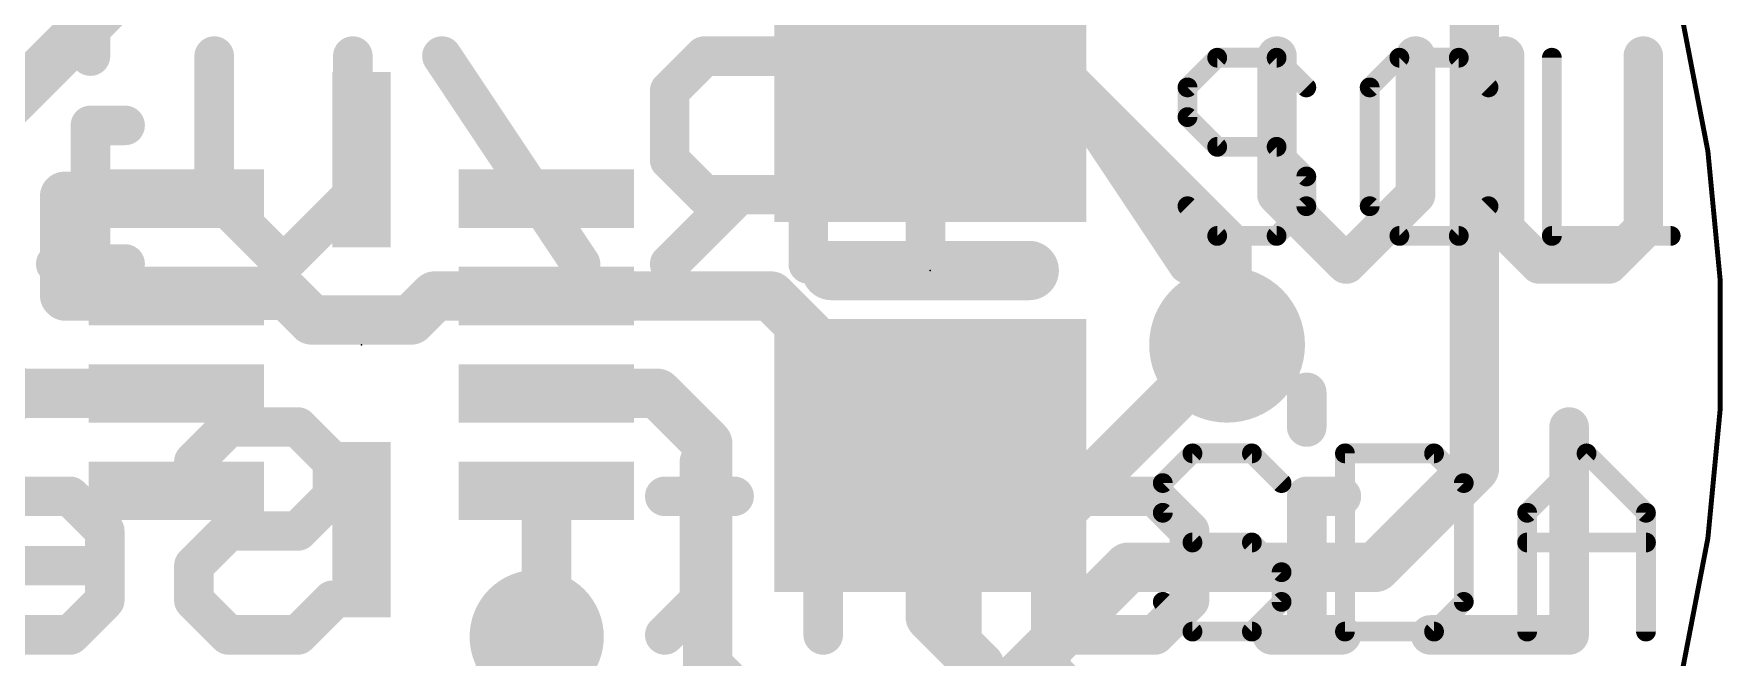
# Model space of a CAD drawing. Extents: x -7 to 7, y -7.1 to 7.
# Drawn here: x -1.68 to 7, y -1.6 to 1.6 of the extents above; entities that cross this region are included whole.
import ezdxf

# ---------------------------------------------------------------- set-up
doc = ezdxf.new("R2010")
doc.units = 0
for name, color, linetype in [('1', 12, 'CONTINUOUS'), ('16', 132, 'CONTINUOUS'), ('17', 110, 'CONTINUOUS'), ('18', 110, 'CONTINUOUS'), ('20', 53, 'CONTINUOUS'), ('21', 40, 'CONTINUOUS'), ('22', 6, 'CONTINUOUS'), ('23', 53, 'CONTINUOUS'), ('29', 253, 'CONTINUOUS')]:
    doc.layers.add(name, color=color, linetype=linetype)

# ---------------------------------------------------------------- blocks, each defined once
blk = doc.blocks.new('RECT')
blk.add_solid([(-0.5, -0.5), (0.5, -0.5), (-0.5, 0.5), (0.5, 0.5)])
blk = doc.blocks.new('ROUNDP')
at = {"const_width": 0.5}
blk.add_lwpolyline([(0, -0.25, 1), (0, 0.25, 1), (0, -0.25)], format="xyb", dxfattribs=at)
blk = doc.blocks.new('ROUNDV')
at = {"const_width": 0.5}
blk.add_lwpolyline([(0, -0.25, 1), (0, 0.25, 1), (0, -0.25)], format="xyb", dxfattribs=at)

msp = doc.modelspace()

# ---------------------------------------------------------------- linework, layer by layer
at = {"layer": '1', "const_width": 0.254}
for points in [[(3.175, 3.302), (3.175, 1.585)], [(-1.27, 1.778), (-2.032, 1.016)], [(2.921, 1.331), (2.474, 1.778)], [(3.175, 1.585), (2.921, 1.331)], [(-1.524, 0.254), (-1.524, 0.762)], [(-1.524, 0.762), (-0.962, 0.762)], [(-0.962, 0.762), (-0.95, 0.75)], [(-1.52, 0.25), (-1.524, 0.254)], [(-0.95, 0.25), (-1.52, 0.25)], [(-0.946, 0.254), (-0.95, 0.25)], [(-0.381, 0.254), (-0.946, 0.254)], [(-0.254, 0.127), (-0.381, 0.254)], [(0.377, 0.25), (0.254, 0.127)], [(0.95, 0.25), (0.377, 0.25)], [(0.95, 0.25), (2.102, 0.25)], [(2.102, 0.25), (2.921, -0.569)], [(0.254, 0.127), (-0.254, 0.127)], [(-2.032, 0.008), (-1.774, -0.25)], [(4.445, 0), (3.495, -0.95)], [(-1.774, -0.25), (-2.032, -0.508)], [(-0.95, -0.25), (-1.774, -0.25)], [(0.95, -0.25), (1.52, -0.25)], [(1.52, -0.25), (1.778, -0.508)], [(1.778, -0.508), (1.778, -1.651)], [(3.495, -0.95), (2.921, -0.569)], [(2.921, -1.397), (2.921, -0.569)], [(0.95, -0.75), (0.95, -1.463)], [(3.175, -1.651), (2.921, -1.397)], [(0.95, -1.463), (0.635, -1.778)], [(1.778, -1.651), (2.286, -2.159)], [(3.175, -2.921), (3.175, -1.651)]]:
    msp.add_lwpolyline(points, dxfattribs=at)
at = {"layer": '1', "const_width": 0.127}
for points in [[(3.2199, 1.5401, 1), (3.1301, 1.6299)], [(3.1115, 1.585, 1), (3.2385, 1.585)], [(2.8761, 1.3759, 1), (2.9659, 1.2861)], [(2.8761, 1.2861, 1), (2.9659, 1.3759)], [(-1.4605, 0.762, 1), (-1.5875, 0.762)], [(-1.524, 0.8255, 1), (-1.524, 0.6985)], [(-0.9171, 0.8069, 1), (-1.0069, 0.7171)], [(-0.962, 0.6985, 1), (-0.962, 0.8255)], [(-0.9949, 0.7051, 1), (-0.9051, 0.7949)], [(-1.4791, 0.2989, 1), (-1.5689, 0.2091)], [(-1.52, 0.3135, 1), (-1.52, 0.1865)], [(-1.5649, 0.2051, 1), (-1.4751, 0.2949)], [(-0.9949, 0.2949, 1), (-0.9051, 0.2051)], [(-0.946, 0.3175, 1), (-0.946, 0.1905)], [(-0.9011, 0.2091, 1), (-0.9909, 0.2989)], [(-0.95, 0.1865, 1), (-0.95, 0.3135)], [(-0.3361, 0.2989, 1), (-0.4259, 0.2091)], [(-0.381, 0.1905, 1), (-0.381, 0.3175)], [(0.377, 0.3135, 1), (0.377, 0.1865)], [(0.4219, 0.2051, 1), (0.3321, 0.2949)], [(0.95, 0.3135, 1), (0.95, 0.1865)], [(0.95, 0.1865, 1), (0.95, 0.3135)], [(2.1469, 0.2949, 1), (2.0571, 0.2051)], [(2.102, 0.1865, 1), (2.102, 0.3135)], [(-1.5875, 0.254, 1), (-1.4605, 0.254)], [(-0.254, 0.1905, 1), (-0.254, 0.0635)], [(-0.2989, 0.0821, 1), (-0.2091, 0.1719)], [(0.2091, 0.1719, 1), (0.2989, 0.0821)], [(0.254, 0.0635, 1), (0.254, 0.1905)], [(4.4899, -0.0449, 1), (4.4001, 0.0449)], [(-1.7291, -0.2949, 1), (-1.8189, -0.2051)], [(-1.8189, -0.2949, 1), (-1.7291, -0.2051)], [(-0.95, -0.3135, 1), (-0.95, -0.1865)], [(0.95, -0.1865, 1), (0.95, -0.3135)], [(1.5649, -0.2051, 1), (1.4751, -0.2949)], [(1.52, -0.3135, 1), (1.52, -0.1865)], [(1.8415, -0.508, 1), (1.7145, -0.508)], [(1.7331, -0.5529, 1), (1.8229, -0.4631)], [(2.9561, -0.5161, 1), (2.8859, -0.6219)], [(2.9845, -0.569, 1), (2.8575, -0.569)], [(2.8761, -0.6139, 1), (2.9659, -0.5241)], [(1.0135, -0.75, 1), (0.8865, -0.75)], [(3.4501, -0.9051, 1), (3.5399, -0.9949)], [(3.4599, -1.0029, 1), (3.5301, -0.8971)], [(2.9659, -1.3521, 1), (2.8761, -1.4419)], [(0.9949, -1.5079, 1), (0.9051, -1.4181)], [(2.8575, -1.397, 1), (2.9845, -1.397)], [(0.8865, -1.463, 1), (1.0135, -1.463)], [(1.8229, -1.6061, 1), (1.7331, -1.6959)], [(3.2385, -1.651, 1), (3.1115, -1.651)], [(3.1301, -1.6959, 1), (3.2199, -1.6061)], [(1.7145, -1.651, 1), (1.8415, -1.651)]]:
    msp.add_lwpolyline(points, format="xyb", dxfattribs=at)
at = {"layer": '16', "const_width": 0.254}
for points in [[(2.286, 2.667), (4.445, 0.508)], [(5.715, -0.635), (5.715, 2.159)], [(4.445, 0.508), (4.445, 0)], [(5.207, -1.143), (5.715, -0.635)], [(2.921, -2.159), (3.937, -1.143)], [(3.937, -1.143), (5.207, -1.143)]]:
    msp.add_lwpolyline(points, dxfattribs=at)
at = {"layer": '16', "const_width": 0.127}
for points in [[(4.5085, 0.508, 1), (4.3815, 0.508)], [(4.4001, 0.4631, 1), (4.4899, 0.5529)], [(4.3815, 0, 1), (4.5085, 0)], [(5.7599, -0.6799, 1), (5.6701, -0.5901)], [(5.6515, -0.635, 1), (5.7785, -0.635)], [(3.937, -1.0795, 1), (3.937, -1.2065)], [(3.9819, -1.1879, 1), (3.8921, -1.0981)], [(5.1621, -1.0981, 1), (5.2519, -1.1879)], [(5.207, -1.2065, 1), (5.207, -1.0795)]]:
    msp.add_lwpolyline(points, format="xyb", dxfattribs=at)
at = {"layer": '20', "const_width": 0.0254}
msp.add_lwpolyline([(0, -6.985, 1), (0, 6.985, 1), (0, -6.985)], format="xyb", dxfattribs=at)
at = {"layer": '21'}
for points, const_width in [([(4.3943, 1.474), (4.2418, 1.3215)], 0.1016), ([(4.6994, 1.474), (4.3943, 1.474)], 0.1016), ([(4.8519, 1.3215), (4.6994, 1.474)], 0.1016), ([(5.3298, 1.474), (5.1773, 1.3215)], 0.1016), ([(5.6349, 1.474), (5.3298, 1.474)], 0.1016), ([(5.7874, 1.3215), (5.6349, 1.474)], 0.1016), ([(6.1128, 1.474), (6.1128, 0.5588)], 0.1016), ([(4.2418, 1.3215), (4.2418, 1.1689)], 0.1016), ([(5.1773, 1.3215), (5.1773, 0.7113)], 0.1016), ([(4.2418, 1.1689), (4.3943, 1.0164)], 0.1016), ([(4.3943, 1.0164), (4.6994, 1.0164)], 0.1016), ([(4.6994, 1.0164), (4.8519, 0.8639)], 0.1016), ([(4.8519, 0.8639), (4.8519, 0.7113)], 0.1016), ([(4.3943, 0.5588), (4.2418, 0.7113)], 0.1016), ([(4.8519, 0.7113), (4.6994, 0.5588)], 0.1016), ([(5.1773, 0.7113), (5.3298, 0.5588)], 0.1016), ([(5.6349, 0.5588), (5.7874, 0.7113)], 0.1016), ([(4.6994, 0.5588), (4.3943, 0.5588)], 0.1016), ([(5.3298, 0.5588), (5.6349, 0.5588)], 0.1016), ([(6.1128, 0.5588), (6.723, 0.5588)], 0.1016), ([(2.413, 0.381), (3.429, 0.381)], 0.3048), ([(4.2673, -0.558), (4.1148, -0.7106)], 0.1016), ([(4.5724, -0.558), (4.2673, -0.558)], 0.1016), ([(4.7249, -0.7106), (4.5724, -0.558)], 0.1016), ([(5.0503, -0.558), (5.0503, -1.4732)], 0.1016), ([(5.5079, -0.558), (5.0503, -0.558)], 0.1016), ([(5.6604, -0.7106), (5.5079, -0.558)], 0.1016), ([(5.9858, -0.8631), (6.2909, -0.558)], 0.1016), ([(6.2909, -0.558), (6.596, -0.8631)], 0.1016), ([(4.1148, -0.7106), (4.1148, -0.8631)], 0.1016), ([(5.6604, -1.3207), (5.6604, -0.7106)], 0.1016), ([(4.1148, -0.8631), (4.2673, -1.0156)], 0.1016), ([(5.9858, -1.4732), (5.9858, -0.8631)], 0.1016), ([(6.596, -0.8631), (6.596, -1.4732)], 0.1016), ([(4.2673, -1.0156), (4.5724, -1.0156)], 0.1016), ([(4.5724, -1.0156), (4.7249, -1.1681)], 0.1016), ([(5.9858, -1.0156), (6.596, -1.0156)], 0.1016), ([(4.7249, -1.1681), (4.7249, -1.3207)], 0.1016), ([(4.2673, -1.4732), (4.1148, -1.3207)], 0.1016), ([(4.7249, -1.3207), (4.5724, -1.4732)], 0.1016), ([(5.5079, -1.4732), (5.6604, -1.3207)], 0.1016), ([(4.5724, -1.4732), (4.2673, -1.4732)], 0.1016), ([(5.0503, -1.4732), (5.5079, -1.4732)], 0.1016)]:
    msp.add_lwpolyline(points, dxfattribs=dict(at, const_width=const_width))
for points, const_width in [([(4.3943, 1.4994, 1), (4.3943, 1.4486)], 0.0508), ([(4.4123, 1.456, 1), (4.3764, 1.4919)], 0.0508), ([(4.7174, 1.4919, 1), (4.6814, 1.456)], 0.0508), ([(4.6994, 1.4486, 1), (4.6994, 1.4994)], 0.0508), ([(5.3298, 1.4994, 1), (5.3298, 1.4486)], 0.0508), ([(5.3478, 1.456, 1), (5.3119, 1.4919)], 0.0508), ([(5.6529, 1.4919, 1), (5.6169, 1.456)], 0.0508), ([(5.6349, 1.4486, 1), (5.6349, 1.4994)], 0.0508), ([(6.1382, 1.474, 1), (6.0874, 1.474)], 0.0508), ([(4.2672, 1.3215, 1), (4.2164, 1.3215)], 0.0508), ([(4.2238, 1.3394, 1), (4.2598, 1.3035)], 0.0508), ([(4.834, 1.3035, 1), (4.8699, 1.3394)], 0.0508), ([(5.2027, 1.3215, 1), (5.1519, 1.3215)], 0.0508), ([(5.1594, 1.3394, 1), (5.1953, 1.3035)], 0.0508), ([(5.7695, 1.3035, 1), (5.8054, 1.3394)], 0.0508), ([(4.2598, 1.1869, 1), (4.2238, 1.151)], 0.0508), ([(4.2164, 1.1689, 1), (4.2672, 1.1689)], 0.0508), ([(4.3943, 1.0418, 1), (4.3943, 0.991)], 0.0508), ([(4.3764, 0.9984, 1), (4.4123, 1.0344)], 0.0508), ([(4.7174, 1.0344, 1), (4.6814, 0.9984)], 0.0508), ([(4.6994, 0.991, 1), (4.6994, 1.0418)], 0.0508), ([(4.8773, 0.8639, 1), (4.8265, 0.8639)], 0.0508), ([(4.834, 0.8459, 1), (4.8699, 0.8818)], 0.0508), ([(4.2598, 0.7293, 1), (4.2238, 0.6934)], 0.0508), ([(4.8265, 0.7113, 1), (4.8773, 0.7113)], 0.0508), ([(4.8699, 0.6934, 1), (4.834, 0.7293)], 0.0508), ([(5.1519, 0.7113, 1), (5.2027, 0.7113)], 0.0508), ([(5.1953, 0.7293, 1), (5.1594, 0.6934)], 0.0508), ([(5.8054, 0.6934, 1), (5.7695, 0.7293)], 0.0508), ([(4.3943, 0.5842, 1), (4.3943, 0.5334)], 0.0508), ([(4.6994, 0.5334, 1), (4.6994, 0.5842)], 0.0508), ([(5.3298, 0.5842, 1), (5.3298, 0.5334)], 0.0508), ([(5.6349, 0.5334, 1), (5.6349, 0.5842)], 0.0508), ([(6.1128, 0.5842, 1), (6.1128, 0.5334)], 0.0508), ([(6.723, 0.5334, 1), (6.723, 0.5842)], 0.0508), ([(2.413, 0.4572, 1), (2.413, 0.3048)], 0.1524), ([(3.429, 0.3048, 1), (3.429, 0.4572)], 0.1524), ([(4.3764, 0.5408, 1), (4.4123, 0.5768)], 0.0508), ([(4.6814, 0.5768, 1), (4.7174, 0.5408)], 0.0508), ([(5.3119, 0.5408, 1), (5.3478, 0.5768)], 0.0508), ([(5.6169, 0.5768, 1), (5.6529, 0.5408)], 0.0508), ([(6.0874, 0.5588, 1), (6.1382, 0.5588)], 0.0508), ([(4.2673, -0.5326, 1), (4.2673, -0.5834)], 0.0508), ([(4.2853, -0.576, 1), (4.2494, -0.5401)], 0.0508), ([(4.5904, -0.5401, 1), (4.5544, -0.576)], 0.0508), ([(4.5724, -0.5834, 1), (4.5724, -0.5326)], 0.0508), ([(5.0757, -0.558, 1), (5.0249, -0.558)], 0.0508), ([(5.0503, -0.5326, 1), (5.0503, -0.5834)], 0.0508), ([(5.5259, -0.5401, 1), (5.4899, -0.576)], 0.0508), ([(5.5079, -0.5834, 1), (5.5079, -0.5326)], 0.0508), ([(6.3089, -0.5401, 1), (6.2729, -0.576)], 0.0508), ([(6.3089, -0.576, 1), (6.2729, -0.5401)], 0.0508), ([(4.1402, -0.7106, 1), (4.0894, -0.7106)], 0.0508), ([(4.0968, -0.6926, 1), (4.1328, -0.7285)], 0.0508), ([(4.707, -0.7285, 1), (4.7429, -0.6926)], 0.0508), ([(5.6858, -0.7106, 1), (5.635, -0.7106)], 0.0508), ([(5.6425, -0.7285, 1), (5.6784, -0.6926)], 0.0508), ([(4.1328, -0.8451, 1), (4.0968, -0.881)], 0.0508), ([(4.0894, -0.8631, 1), (4.1402, -0.8631)], 0.0508), ([(6.0112, -0.8631, 1), (5.9604, -0.8631)], 0.0508), ([(5.9679, -0.8451, 1), (6.0038, -0.881)], 0.0508), ([(6.6214, -0.8631, 1), (6.5706, -0.8631)], 0.0508), ([(6.578, -0.881, 1), (6.6139, -0.8451)], 0.0508), ([(4.2673, -0.9902, 1), (4.2673, -1.041)], 0.0508), ([(4.2494, -1.0336, 1), (4.2853, -0.9976)], 0.0508), ([(4.5904, -0.9976, 1), (4.5544, -1.0336)], 0.0508), ([(4.5724, -1.041, 1), (4.5724, -0.9902)], 0.0508), ([(5.9858, -0.9902, 1), (5.9858, -1.041)], 0.0508), ([(6.596, -1.041, 1), (6.596, -0.9902)], 0.0508), ([(4.7503, -1.1681, 1), (4.6995, -1.1681)], 0.0508), ([(4.707, -1.1861, 1), (4.7429, -1.1502)], 0.0508), ([(0.9, -1.6414, 1), (0.9, -1.3586, 1), (0.9, -1.6414)], 0.4064), ([(4.1328, -1.3027, 1), (4.0968, -1.3386)], 0.0508), ([(4.6995, -1.3207, 1), (4.7503, -1.3207)], 0.0508), ([(4.7429, -1.3386, 1), (4.707, -1.3027)], 0.0508), ([(5.635, -1.3207, 1), (5.6858, -1.3207)], 0.0508), ([(5.6784, -1.3386, 1), (5.6425, -1.3027)], 0.0508), ([(4.2673, -1.4478, 1), (4.2673, -1.4986)], 0.0508), ([(4.2494, -1.4912, 1), (4.2853, -1.4552)], 0.0508), ([(4.5544, -1.4552, 1), (4.5904, -1.4912)], 0.0508), ([(4.5724, -1.4986, 1), (4.5724, -1.4478)], 0.0508), ([(5.0503, -1.4478, 1), (5.0503, -1.4986)], 0.0508), ([(5.0249, -1.4732, 1), (5.0757, -1.4732)], 0.0508), ([(5.4899, -1.4552, 1), (5.5259, -1.4912)], 0.0508), ([(5.5079, -1.4986, 1), (5.5079, -1.4478)], 0.0508), ([(5.9604, -1.4732, 1), (6.0112, -1.4732)], 0.0508), ([(6.5706, -1.4732, 1), (6.6214, -1.4732)], 0.0508)]:
    msp.add_lwpolyline(points, format="xyb", dxfattribs=dict(at, const_width=const_width))
at = {"layer": '22', "const_width": 0.2032}
for points in [[(-1.3915, 1.6603), (-1.3915, 1.4823)], [(-0.756, 0.7705), (-0.756, 1.4823)], [(-0.0442, 1.4823), (-0.0442, 0.7705)], [(1.1252, 0.4146), (0.4134, 1.4823)], [(1.7608, 1.4823), (1.5828, 1.3044)], [(2.2946, 1.4823), (1.7608, 1.4823)], [(2.2946, 0.4146), (2.2946, 1.4823)], [(3.0742, 1.4823), (2.7183, 1.4823)], [(2.8963, 0.4146), (2.8963, 1.4823)], [(4.2436, 0.4146), (3.5318, 1.4823)], [(4.7012, 0.7705), (4.7012, 1.4823)], [(5.413, 1.4823), (5.413, 0.7705)], [(5.8706, 0.5926), (5.8706, 1.4823)], [(6.5824, 1.4823), (6.5824, 0.5926)], [(1.5828, 1.3044), (1.5828, 0.9485)], [(-1.2136, 1.1264), (-1.3915, 1.1264)], [(-1.3915, 1.1264), (-1.3915, 0.4146)], [(1.5828, 0.9485), (1.7608, 0.7705)], [(-0.4001, 0.4146), (-0.756, 0.7705)], [(-0.0442, 0.7705), (-0.4001, 0.4146)], [(1.9387, 0.7705), (1.5828, 0.4146)], [(1.7608, 0.7705), (2.2946, 0.7705)], [(5.0571, 0.4146), (4.7012, 0.7705)], [(5.413, 0.7705), (5.0571, 0.4146)], [(6.0485, 0.4146), (5.8706, 0.5926)], [(6.5824, 0.5926), (6.4045, 0.4146)], [(-1.2136, 0.4146), (-1.5695, 0.4146)], [(3.0742, 0.4146), (2.7183, 0.4146)], [(6.4045, 0.4146), (6.0485, 0.4146)], [(4.8541, -0.2447), (4.8541, -0.4227)], [(-0.8604, -0.6006), (-0.6825, -0.4227)], [(-0.6825, -0.4227), (-0.3266, -0.4227)], [(-0.3266, -0.4227), (-0.1486, -0.6006)], [(3.083, -0.4227), (3.083, -1.4904)], [(6.2014, -0.4227), (6.2014, -1.4904)], [(-0.1486, -0.6006), (-0.1486, -0.7786)], [(1.7357, -0.6006), (1.7357, -1.3125)], [(-1.4959, -0.7786), (-1.8519, -0.7786)], [(-1.318, -0.9565), (-1.4959, -0.7786)], [(-0.1486, -0.7786), (-0.3266, -0.9565)], [(1.9136, -0.7786), (1.5577, -0.7786)], [(2.5492, -0.7786), (2.3712, -0.9565)], [(2.9051, -0.7786), (2.5492, -0.7786)], [(3.083, -0.9565), (2.9051, -0.7786)], [(3.5406, -1.6683), (3.5406, -0.7786)], [(3.5406, -0.7786), (4.0745, -0.7786)], [(4.0745, -0.7786), (4.2524, -0.9565)], [(5.032, -0.7786), (4.8541, -0.7786)], [(4.8541, -0.7786), (4.8541, -1.4904)], [(-1.318, -1.3125), (-1.318, -0.9565)], [(-0.6825, -0.9565), (-0.8604, -1.1345)], [(-0.3266, -0.9565), (-0.6825, -0.9565)], [(2.3712, -0.9565), (2.3712, -1.4904)], [(4.2524, -0.9565), (4.2524, -1.3125)], [(-2.0298, -1.1345), (-1.318, -1.1345)], [(-0.8604, -1.1345), (-0.8604, -1.3125)], [(-1.4959, -1.4904), (-1.318, -1.3125)], [(-0.8604, -1.3125), (-0.6825, -1.4904)], [(-0.3266, -1.4904), (-0.1486, -1.3125)], [(1.7357, -1.3125), (1.5577, -1.4904)], [(4.2524, -1.3125), (4.0745, -1.4904)], [(-1.8519, -1.4904), (-1.4959, -1.4904)], [(-0.6825, -1.4904), (-0.3266, -1.4904)], [(4.0745, -1.4904), (3.5406, -1.4904)], [(5.032, -1.4904), (4.6761, -1.4904)], [(6.2014, -1.4904), (5.4896, -1.4904)], [(3.7186, -1.8463), (3.5406, -1.6683)]]:
    msp.add_lwpolyline(points, dxfattribs=at)
at = {"layer": '22', "const_width": 0.1016}
for points in [[(-0.7052, 1.4823, 1), (-0.8068, 1.4823)], [(0.0066, 1.4823, 1), (-0.095, 1.4823)], [(0.4557, 1.5105, 1), (0.3711, 1.4541)], [(1.7608, 1.5331, 1), (1.7608, 1.4315)], [(1.7967, 1.4464, 1), (1.7248, 1.5182)], [(2.3454, 1.4823, 1), (2.2438, 1.4823)], [(2.2946, 1.4315, 1), (2.2946, 1.5331)], [(2.7183, 1.5331, 1), (2.7183, 1.4315)], [(2.9471, 1.4823, 1), (2.8455, 1.4823)], [(3.0742, 1.4315, 1), (3.0742, 1.5331)], [(3.5741, 1.5105, 1), (3.4895, 1.4541)], [(4.752, 1.4823, 1), (4.6504, 1.4823)], [(5.4638, 1.4823, 1), (5.3622, 1.4823)], [(5.9214, 1.4823, 1), (5.8198, 1.4823)], [(6.6332, 1.4823, 1), (6.5316, 1.4823)], [(-1.4423, 1.4823, 1), (-1.3407, 1.4823)], [(1.6336, 1.3044, 1), (1.532, 1.3044)], [(1.5469, 1.3403, 1), (1.6187, 1.2684)], [(-1.3915, 1.1772, 1), (-1.3915, 1.0756)], [(-1.3407, 1.1264, 1), (-1.4423, 1.1264)], [(-1.2136, 1.0756, 1), (-1.2136, 1.1772)], [(1.6187, 0.9844, 1), (1.5469, 0.9125)], [(1.532, 0.9485, 1), (1.6336, 0.9485)], [(-0.7201, 0.8064, 1), (-0.7919, 0.7346)], [(-0.0083, 0.7346, 1), (-0.0801, 0.8064)], [(1.7608, 0.8213, 1), (1.7608, 0.7197)], [(1.9746, 0.7346, 1), (1.9028, 0.8064)], [(2.2946, 0.7197, 1), (2.2946, 0.8213)], [(4.7371, 0.8064, 1), (4.6653, 0.7346)], [(5.4489, 0.7346, 1), (5.3771, 0.8064)], [(-0.8068, 0.7705, 1), (-0.7052, 0.7705)], [(-0.095, 0.7705, 1), (0.0066, 0.7705)], [(1.7248, 0.7346, 1), (1.7967, 0.8064)], [(4.6504, 0.7705, 1), (4.752, 0.7705)], [(5.3622, 0.7705, 1), (5.4638, 0.7705)], [(5.9065, 0.6285, 1), (5.8347, 0.5566)], [(5.8198, 0.5926, 1), (5.9214, 0.5926)], [(6.5316, 0.5926, 1), (6.6332, 0.5926)], [(6.6183, 0.5566, 1), (6.5465, 0.6285)], [(-1.5695, 0.4654, 1), (-1.5695, 0.3638)], [(-1.4423, 0.4146, 1), (-1.3407, 0.4146)], [(-1.2136, 0.3638, 1), (-1.2136, 0.4654)], [(-0.436, 0.4505, 1), (-0.3642, 0.3787)], [(-0.436, 0.3787, 1), (-0.3642, 0.4505)], [(1.0829, 0.3864, 1), (1.1675, 0.4428)], [(1.5469, 0.4505, 1), (1.6187, 0.3787)], [(2.2438, 0.4146, 1), (2.3454, 0.4146)], [(2.7183, 0.4654, 1), (2.7183, 0.3638)], [(2.8455, 0.4146, 1), (2.9471, 0.4146)], [(3.0742, 0.3638, 1), (3.0742, 0.4654)], [(4.2013, 0.3864, 1), (4.2859, 0.4428)], [(5.0212, 0.4505, 1), (5.093, 0.3787)], [(5.0212, 0.3787, 1), (5.093, 0.4505)], [(6.0485, 0.4654, 1), (6.0485, 0.3638)], [(6.0126, 0.3787, 1), (6.0845, 0.4505)], [(6.3685, 0.4505, 1), (6.4404, 0.3787)], [(6.4045, 0.3638, 1), (6.4045, 0.4654)], [(4.9049, -0.2447, 1), (4.8033, -0.2447)], [(-0.6825, -0.3719, 1), (-0.6825, -0.4735)], [(-0.6465, -0.4586, 1), (-0.7184, -0.3868)], [(-0.2906, -0.3868, 1), (-0.3625, -0.4586)], [(-0.3266, -0.4735, 1), (-0.3266, -0.3719)], [(3.1338, -0.4227, 1), (3.0322, -0.4227)], [(6.2522, -0.4227, 1), (6.1506, -0.4227)], [(4.8033, -0.4227, 1), (4.9049, -0.4227)], [(-0.8963, -0.5647, 1), (-0.8245, -0.6366)], [(-0.0978, -0.6006, 1), (-0.1994, -0.6006)], [(-0.1845, -0.6366, 1), (-0.1127, -0.5647)], [(1.7865, -0.6006, 1), (1.6849, -0.6006)], [(-1.46, -0.7427, 1), (-1.5319, -0.8145)], [(-1.4959, -0.8294, 1), (-1.4959, -0.7278)], [(-0.1127, -0.8145, 1), (-0.1845, -0.7427)], [(1.5577, -0.7278, 1), (1.5577, -0.8294)], [(1.9136, -0.8294, 1), (1.9136, -0.7278)], [(2.5492, -0.7278, 1), (2.5492, -0.8294)], [(2.5851, -0.8145, 1), (2.5132, -0.7427)], [(2.941, -0.7427, 1), (2.8691, -0.8145)], [(2.9051, -0.8294, 1), (2.9051, -0.7278)], [(3.5914, -0.7786, 1), (3.4898, -0.7786)], [(3.5406, -0.7278, 1), (3.5406, -0.8294)], [(4.1104, -0.7427, 1), (4.0385, -0.8145)], [(4.0745, -0.8294, 1), (4.0745, -0.7278)], [(4.8541, -0.7278, 1), (4.8541, -0.8294)], [(4.9049, -0.7786, 1), (4.8033, -0.7786)], [(5.032, -0.8294, 1), (5.032, -0.7278)], [(-0.1994, -0.7786, 1), (-0.0978, -0.7786)], [(-1.2672, -0.9565, 1), (-1.3688, -0.9565)], [(-0.6825, -0.9057, 1), (-0.6825, -1.0073)], [(-0.6465, -0.9925, 1), (-0.7184, -0.9206)], [(-0.3266, -1.0073, 1), (-0.3266, -0.9057)], [(2.422, -0.9565, 1), (2.3204, -0.9565)], [(4.3032, -0.9565, 1), (4.2016, -0.9565)], [(-1.3539, -0.9925, 1), (-1.2821, -0.9206)], [(-0.3625, -0.9206, 1), (-0.2906, -0.9925)], [(2.3353, -0.9206, 1), (2.4071, -0.9925)], [(3.0471, -0.9925, 1), (3.1189, -0.9206)], [(4.2165, -0.9925, 1), (4.2883, -0.9206)], [(-1.318, -1.1853, 1), (-1.318, -1.0837)], [(-0.8096, -1.1345, 1), (-0.9112, -1.1345)], [(-0.8963, -1.0986, 1), (-0.8245, -1.1704)], [(-1.2821, -1.3484, 1), (-1.3539, -1.2765)], [(-0.8245, -1.2765, 1), (-0.8963, -1.3484)], [(-0.1127, -1.3484, 1), (-0.1845, -1.2765)], [(1.7716, -1.3484, 1), (1.6997, -1.2765)], [(4.2883, -1.3484, 1), (4.2165, -1.2765)], [(-1.3688, -1.3125, 1), (-1.2672, -1.3125)], [(-0.9112, -1.3125, 1), (-0.8096, -1.3125)], [(1.6849, -1.3125, 1), (1.7865, -1.3125)], [(4.2016, -1.3125, 1), (4.3032, -1.3125)], [(-1.4959, -1.5412, 1), (-1.4959, -1.4396)], [(-0.6825, -1.4396, 1), (-0.6825, -1.5412)], [(-0.3266, -1.5412, 1), (-0.3266, -1.4396)], [(3.5406, -1.4396, 1), (3.5406, -1.5412)], [(4.0745, -1.5412, 1), (4.0745, -1.4396)], [(4.6761, -1.4396, 1), (4.6761, -1.5412)], [(5.032, -1.5412, 1), (5.032, -1.4396)], [(5.4896, -1.4396, 1), (5.4896, -1.5412)], [(6.2014, -1.5412, 1), (6.2014, -1.4396)], [(-1.5319, -1.4545, 1), (-1.46, -1.5263)], [(-0.7184, -1.5263, 1), (-0.6465, -1.4545)], [(-0.3625, -1.4545, 1), (-0.2906, -1.5263)], [(1.5218, -1.4545, 1), (1.5936, -1.5263)], [(2.3204, -1.4904, 1), (2.422, -1.4904)], [(3.0322, -1.4904, 1), (3.1338, -1.4904)], [(4.0385, -1.4545, 1), (4.1104, -1.5263)], [(4.8033, -1.4904, 1), (4.9049, -1.4904)], [(6.1506, -1.4904, 1), (6.2522, -1.4904)], [(3.5765, -1.6324, 1), (3.5047, -1.7043)]]:
    msp.add_lwpolyline(points, format="xyb", dxfattribs=at)
at = {"layer": '23'}
for p in [(2.921, 0.381), (0, 0)]:
    msp.add_point(p, dxfattribs=at)

# ---------------------------------------------------------------- block references
at = {"layer": '1'}
for p, xscale, yscale, rotation in [((2.921, 1.331), 1.3, 1.5, 90), ((-0.95, 0.75), 0.26, 0.8, 90), ((0.95, 0.75), 0.26, 0.8, 270), ((-0.95, 0.25), 0.26, 0.8, 90), ((0.95, 0.25), 0.26, 0.8, 270), ((2.921, -0.569), 1.3, 1.5, 90), ((-0.95, -0.25), 0.26, 0.8, 90), ((0.95, -0.25), 0.26, 0.8, 270), ((-0.95, -0.75), 0.26, 0.8, 90), ((0.95, -0.75), 0.26, 0.8, 270)]:
    msp.add_blockref('RECT', p, dxfattribs=dict(at, xscale=xscale, yscale=yscale, rotation=rotation))
at = {"layer": '1', "xscale": 0.26, "yscale": 0.8}
for p in [(0, 0.95), (0, -0.95)]:
    msp.add_blockref('RECT', p, dxfattribs=at)
at = {"layer": '17', "xscale": 2.1844, "yscale": 2.1844}
for p, rotation in [((4.953, 2.921), 300), ((4.953, 2.921), 300), ((4.953, -2.921), 240), ((4.953, -2.921), 240)]:
    msp.add_blockref('ROUNDP', p, dxfattribs=dict(at, rotation=rotation))
at = {"layer": '18', "xscale": 0.8001, "yscale": 0.8001}
msp.add_blockref('ROUNDV', (4.445, 0), dxfattribs=at)
msp.add_blockref('ROUNDV', (4.445, 0), dxfattribs=at)
at = {"layer": '29'}
for name, p, xscale, yscale, rotation in [('ROUNDP', (4.953, 2.921), 2.286, 2.286, 300), ('RECT', (2.921, 1.331), 1.4016, 1.6016, 90), ('RECT', (0, 0.95), 0.9, 0.3, 270), ('RECT', (0.95, 0.75), 0.9, 0.3, 180), ('RECT', (0.95, 0.25), 0.9, 0.3, 180), ('RECT', (2.921, -0.569), 1.4016, 1.6016, 90), ('RECT', (0.95, -0.25), 0.9, 0.3, 180), ('RECT', (0, -0.95), 0.9, 0.3, 90), ('RECT', (0.95, -0.75), 0.9, 0.3, 180), ('ROUNDP', (4.953, -2.921), 2.286, 2.286, 240)]:
    msp.add_blockref(name, p, dxfattribs=dict(at, xscale=xscale, yscale=yscale, rotation=rotation))
at = {"layer": '29', "xscale": 0.9, "yscale": 0.3}
for p in [(-0.95, 0.75), (-0.95, 0.25), (-0.95, -0.25), (-0.95, -0.75)]:
    msp.add_blockref('RECT', p, dxfattribs=at)

doc.saveas('drawing.dxf')
